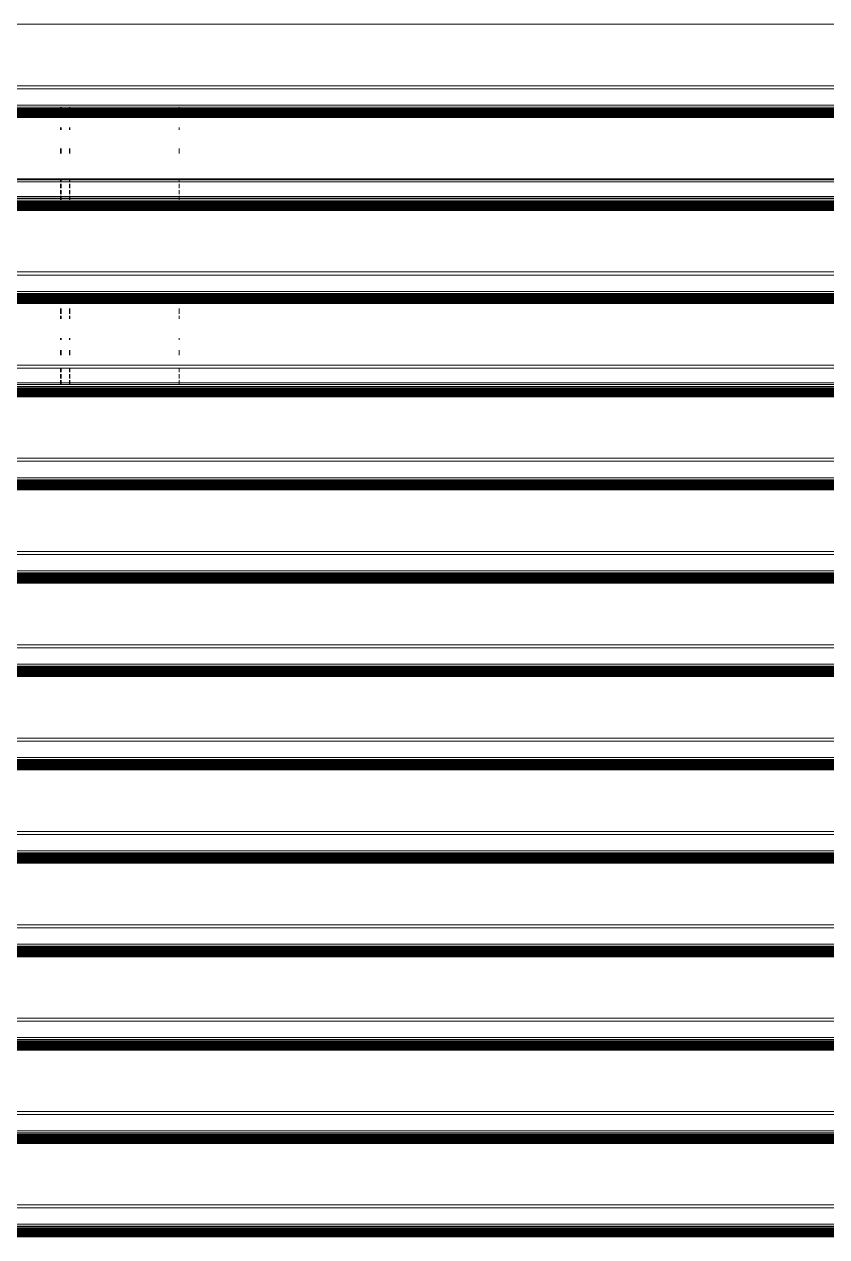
# Model space of a CAD drawing. Header units: inches. Extents: x 153221 to 157601, y -20468 to 0.
# Drawn here: x 154314.28 to 154330.44, y -20348.31 to -20323.91 of the extents above; entities that cross this region are included whole.
import ezdxf

# ---------------------------------------------------------------- set-up
doc = ezdxf.new("R2010")
doc.units = ezdxf.units.IN
doc.header["$MEASUREMENT"] = 0
doc.layers.add('DOOR-WIN RA', color=3, linetype='Continuous', lineweight=20)
doc.layers.add('HATCH RA', color=8, linetype='Continuous', lineweight=5)

# ---------------------------------------------------------------- blocks, each defined once
blk = doc.blocks.new('TDG')
at = {"layer": 'DOOR-WIN RA'}
for p, q in [((158968.48, -16018.281), (158902.078, -16018.281)), ((158968.476, -16019.574), (158902.078, -16019.574)), ((158968.472, -16019.64), (158902.078, -16019.64)), ((158968.483, -16019.983), (158902.078, -16019.983)), ((158917.429, -16020.025), (158919.73, -16020.025)), ((158919.73, -16020.05), (158917.429, -16020.05)), ((158919.73, -16020.052), (158917.429, -16020.052)), ((158919.73, -16020.068), (158917.429, -16020.068)), ((158919.73, -16020.086), (158917.429, -16020.086)), ((158919.73, -16020.104), (158917.429, -16020.104)), ((158919.73, -16020.106), (158917.429, -16020.106)), ((158919.73, -16020.123), (158917.429, -16020.123)), ((158919.73, -16020.143), (158917.429, -16020.143)), ((158919.73, -16020.164), (158917.429, -16020.164)), ((158919.73, -16020.183), (158917.429, -16020.183)), ((158919.73, -16020.193), (158917.429, -16020.193)), ((158919.73, -16020.202), (158917.429, -16020.202)), ((158919.73, -16020.025), (158919.73, -16020.05)), ((158919.73, -16020.025), (158919.739, -16020.025)), ((158919.739, -16020.05), (158919.73, -16020.05)), ((158919.73, -16020.05), (158919.73, -16020.052)), ((158919.739, -16020.052), (158919.73, -16020.052)), ((158919.73, -16020.052), (158919.73, -16020.068)), ((158919.739, -16020.068), (158919.73, -16020.068)), ((158919.73, -16020.068), (158919.73, -16020.086)), ((158919.739, -16020.086), (158919.73, -16020.086)), ((158919.73, -16020.104), (158919.73, -16020.086)), ((158919.73, -16020.104), (158919.73, -16020.106)), ((158919.739, -16020.104), (158919.73, -16020.104)), ((158919.73, -16020.106), (158919.73, -16020.123)), ((158919.739, -16020.106), (158919.73, -16020.106)), ((158919.739, -16020.123), (158919.73, -16020.123)), ((158919.73, -16020.143), (158919.73, -16020.164)), ((158919.739, -16020.143), (158919.73, -16020.143)), ((158919.73, -16020.164), (158919.73, -16020.183)), ((158919.739, -16020.164), (158919.73, -16020.164)), ((158919.73, -16020.183), (158919.73, -16020.193)), ((158919.739, -16020.183), (158919.73, -16020.183)), ((158919.73, -16020.193), (158919.73, -16020.202)), ((158919.739, -16020.193), (158919.73, -16020.193)), ((158919.73, -16020.202), (158919.73, -16020.221)), ((158919.739, -16020.202), (158919.73, -16020.202)), ((158919.739, -16020.025), (158919.739, -16020.05)), ((158919.739, -16020.025), (158919.917, -16020.025)), ((158919.917, -16020.05), (158919.739, -16020.05)), ((158919.739, -16020.05), (158919.739, -16020.052)), ((158919.917, -16020.052), (158919.739, -16020.052)), ((158919.739, -16020.052), (158919.739, -16020.068)), ((158919.739, -16020.068), (158919.739, -16020.086)), ((158919.917, -16020.068), (158919.739, -16020.068)), ((158919.917, -16020.086), (158919.739, -16020.086)), ((158919.739, -16020.104), (158919.739, -16020.086)), ((158919.917, -16020.103), (158919.739, -16020.104)), ((158919.739, -16020.104), (158919.739, -16020.106)), ((158919.739, -16020.106), (158919.739, -16020.123)), ((158919.917, -16020.106), (158919.739, -16020.106)), ((158919.917, -16020.123), (158919.739, -16020.123)), ((158919.739, -16020.143), (158919.739, -16020.164)), ((158919.917, -16020.143), (158919.739, -16020.143)), ((158919.739, -16020.164), (158919.739, -16020.183)), ((158919.917, -16020.164), (158919.739, -16020.164)), ((158919.739, -16020.183), (158919.739, -16020.193)), ((158919.917, -16020.183), (158919.739, -16020.183)), ((158919.739, -16020.193), (158919.739, -16020.202)), ((158919.917, -16020.193), (158919.739, -16020.193)), ((158919.739, -16020.202), (158919.739, -16020.221)), ((158919.917, -16020.202), (158919.739, -16020.202)), ((158919.917, -16020.05), (158919.917, -16020.025)), ((158919.917, -16020.025), (158919.925, -16020.025)), ((158919.917, -16020.052), (158919.917, -16020.05)), ((158919.925, -16020.05), (158919.917, -16020.05)), ((158919.917, -16020.068), (158919.917, -16020.052)), ((158919.925, -16020.052), (158919.917, -16020.052)), ((158919.917, -16020.086), (158919.917, -16020.068)), ((158919.925, -16020.068), (158919.917, -16020.068)), ((158919.917, -16020.103), (158919.917, -16020.086)), ((158919.925, -16020.086), (158919.917, -16020.086)), ((158919.925, -16020.104), (158919.917, -16020.103)), ((158919.917, -16020.106), (158919.917, -16020.103)), ((158919.917, -16020.123), (158919.917, -16020.106)), ((158919.925, -16020.106), (158919.917, -16020.106)), ((158919.925, -16020.123), (158919.917, -16020.123)), ((158919.917, -16020.164), (158919.917, -16020.143)), ((158919.925, -16020.143), (158919.917, -16020.143)), ((158919.917, -16020.183), (158919.917, -16020.164)), ((158919.925, -16020.164), (158919.917, -16020.164)), ((158919.917, -16020.193), (158919.917, -16020.183)), ((158919.925, -16020.183), (158919.917, -16020.183)), ((158919.917, -16020.202), (158919.917, -16020.193)), ((158919.925, -16020.193), (158919.917, -16020.193)), ((158919.917, -16020.221), (158919.917, -16020.202)), ((158919.925, -16020.202), (158919.917, -16020.202)), ((158919.925, -16020.025), (158919.925, -16020.05)), ((158919.925, -16020.025), (158922.225, -16020.025)), ((158919.925, -16020.05), (158919.925, -16020.052)), ((158922.225, -16020.05), (158919.925, -16020.05)), ((158919.925, -16020.052), (158919.925, -16020.068)), ((158922.225, -16020.052), (158919.925, -16020.052)), ((158919.925, -16020.068), (158919.925, -16020.086)), ((158922.225, -16020.068), (158919.925, -16020.068)), ((158922.225, -16020.086), (158919.925, -16020.086)), ((158919.925, -16020.104), (158919.925, -16020.086)), ((158919.925, -16020.104), (158919.925, -16020.106)), ((158922.225, -16020.104), (158919.925, -16020.104)), ((158919.925, -16020.106), (158919.925, -16020.123)), ((158922.225, -16020.106), (158919.925, -16020.106)), ((158922.225, -16020.123), (158919.925, -16020.123)), ((158919.925, -16020.143), (158919.925, -16020.164)), ((158922.225, -16020.143), (158919.925, -16020.143)), ((158919.925, -16020.164), (158919.925, -16020.183)), ((158922.225, -16020.164), (158919.925, -16020.164)), ((158919.925, -16020.183), (158919.925, -16020.193)), ((158922.225, -16020.183), (158919.925, -16020.183)), ((158919.925, -16020.193), (158919.925, -16020.202)), ((158922.225, -16020.193), (158919.925, -16020.193)), ((158919.925, -16020.202), (158919.925, -16020.221)), ((158922.225, -16020.202), (158919.925, -16020.202)), ((158922.225, -16020.05), (158922.225, -16020.025)), ((158922.225, -16020.025), (158947.338, -16020.025)), ((158922.225, -16020.052), (158922.225, -16020.05)), ((158947.338, -16020.05), (158922.225, -16020.05)), ((158922.225, -16020.068), (158922.225, -16020.052)), ((158947.338, -16020.052), (158922.225, -16020.052)), ((158922.225, -16020.086), (158922.225, -16020.068)), ((158947.338, -16020.068), (158922.225, -16020.068)), ((158947.338, -16020.086), (158922.225, -16020.086)), ((158922.225, -16020.104), (158922.225, -16020.086)), ((158947.338, -16020.103), (158922.225, -16020.104)), ((158922.225, -16020.106), (158922.225, -16020.104)), ((158922.225, -16020.123), (158922.225, -16020.106)), ((158947.338, -16020.106), (158922.225, -16020.106)), ((158947.338, -16020.123), (158922.225, -16020.123)), ((158922.225, -16020.164), (158922.225, -16020.143)), ((158947.338, -16020.143), (158922.225, -16020.143)), ((158947.338, -16020.163), (158922.225, -16020.164)), ((158922.225, -16020.183), (158922.225, -16020.164)), ((158922.225, -16020.193), (158922.225, -16020.183)), ((158947.338, -16020.183), (158922.225, -16020.183)), ((158922.225, -16020.202), (158922.225, -16020.193)), ((158947.338, -16020.193), (158922.225, -16020.193)), ((158922.225, -16020.221), (158922.225, -16020.202)), ((158947.338, -16020.202), (158922.225, -16020.202)), ((158919.73, -16020.221), (158917.429, -16020.221)), ((158919.73, -16020.24), (158917.429, -16020.24)), ((158919.73, -16020.221), (158919.73, -16020.24)), ((158919.739, -16020.221), (158919.73, -16020.221)), ((158919.739, -16020.24), (158919.73, -16020.24)), ((158919.73, -16020.453), (158919.73, -16020.499)), ((158919.739, -16020.221), (158919.739, -16020.24)), ((158919.917, -16020.221), (158919.739, -16020.221)), ((158919.917, -16020.24), (158919.739, -16020.24)), ((158919.739, -16020.453), (158919.739, -16020.499)), ((158919.917, -16020.24), (158919.917, -16020.221)), ((158919.925, -16020.221), (158919.917, -16020.221)), ((158919.925, -16020.24), (158919.917, -16020.24)), ((158919.917, -16020.499), (158919.917, -16020.453)), ((158919.925, -16020.221), (158919.925, -16020.24)), ((158922.225, -16020.221), (158919.925, -16020.221)), ((158922.225, -16020.24), (158919.925, -16020.24)), ((158919.925, -16020.453), (158919.925, -16020.499)), ((158922.225, -16020.24), (158922.225, -16020.221)), ((158947.338, -16020.221), (158922.225, -16020.221)), ((158947.338, -16020.24), (158922.225, -16020.24)), ((158922.225, -16020.499), (158922.225, -16020.453)), ((158919.73, -16020.891), (158919.73, -16021.002)), ((158919.739, -16020.891), (158919.739, -16021.002)), ((158919.917, -16021.002), (158919.917, -16020.891)), ((158919.925, -16020.891), (158919.925, -16021.002)), ((158922.225, -16021.002), (158922.225, -16020.891)), ((158919.73, -16021.533), (158917.429, -16021.533)), ((158919.73, -16021.554), (158917.429, -16021.554)), ((158919.73, -16021.598), (158917.429, -16021.598)), ((158919.73, -16021.533), (158919.73, -16021.554)), ((158919.739, -16021.533), (158919.73, -16021.533)), ((158919.73, -16021.554), (158919.73, -16021.598)), ((158919.739, -16021.554), (158919.73, -16021.554)), ((158919.739, -16021.598), (158919.73, -16021.598)), ((158919.73, -16021.638), (158919.73, -16021.726)), ((158919.739, -16021.533), (158919.739, -16021.554)), ((158919.917, -16021.533), (158919.739, -16021.533)), ((158919.739, -16021.554), (158919.739, -16021.598)), ((158919.917, -16021.554), (158919.739, -16021.554)), ((158919.917, -16021.598), (158919.739, -16021.598)), ((158919.739, -16021.638), (158919.739, -16021.726)), ((158919.917, -16021.554), (158919.917, -16021.533)), ((158919.925, -16021.533), (158919.917, -16021.533)), ((158919.917, -16021.598), (158919.917, -16021.554)), ((158919.925, -16021.554), (158919.917, -16021.554)), ((158919.925, -16021.598), (158919.917, -16021.598)), ((158919.917, -16021.726), (158919.917, -16021.638)), ((158919.925, -16021.533), (158919.925, -16021.554)), ((158922.225, -16021.533), (158919.925, -16021.533)), ((158919.925, -16021.554), (158919.925, -16021.598)), ((158922.225, -16021.554), (158919.925, -16021.554)), ((158922.225, -16021.598), (158919.925, -16021.598)), ((158919.925, -16021.638), (158919.925, -16021.726)), ((158922.225, -16021.554), (158922.225, -16021.533)), ((158947.338, -16021.533), (158922.225, -16021.533)), ((158922.225, -16021.598), (158922.225, -16021.554)), ((158947.338, -16021.554), (158922.225, -16021.554)), ((158947.338, -16021.598), (158922.225, -16021.598)), ((158922.225, -16021.726), (158922.225, -16021.638)), ((158919.73, -16021.905), (158917.429, -16021.905)), ((158919.73, -16021.942), (158917.429, -16021.942)), ((158919.73, -16021.948), (158917.429, -16021.948)), ((158917.429, -16021.983), (158919.73, -16021.983)), ((158919.73, -16021.771), (158919.73, -16021.853)), ((158919.73, -16021.887), (158919.73, -16021.905)), ((158919.73, -16021.905), (158919.73, -16021.942)), ((158919.739, -16021.905), (158919.73, -16021.905)), ((158919.73, -16021.942), (158919.73, -16021.948)), ((158919.739, -16021.942), (158919.73, -16021.942)), ((158919.73, -16021.948), (158919.73, -16021.983)), ((158919.739, -16021.948), (158919.73, -16021.948)), ((158919.73, -16021.983), (158919.739, -16021.983)), ((158919.739, -16021.771), (158919.739, -16021.853)), ((158919.739, -16021.887), (158919.739, -16021.905)), ((158919.739, -16021.905), (158919.739, -16021.942)), ((158919.917, -16021.905), (158919.739, -16021.905)), ((158919.739, -16021.942), (158919.739, -16021.948)), ((158919.917, -16021.942), (158919.739, -16021.942)), ((158919.739, -16021.948), (158919.739, -16021.983)), ((158919.917, -16021.948), (158919.739, -16021.948)), ((158919.739, -16021.983), (158919.917, -16021.983)), ((158919.917, -16021.853), (158919.917, -16021.771)), ((158919.917, -16021.905), (158919.917, -16021.887)), ((158919.917, -16021.942), (158919.917, -16021.905)), ((158919.925, -16021.905), (158919.917, -16021.905)), ((158919.917, -16021.948), (158919.917, -16021.942)), ((158919.925, -16021.942), (158919.917, -16021.942)), ((158919.917, -16021.983), (158919.917, -16021.948)), ((158919.925, -16021.948), (158919.917, -16021.948)), ((158919.917, -16021.983), (158919.925, -16021.983)), ((158919.925, -16021.771), (158919.925, -16021.853)), ((158919.925, -16021.887), (158919.925, -16021.905)), ((158919.925, -16021.905), (158919.925, -16021.942)), ((158922.225, -16021.905), (158919.925, -16021.905)), ((158919.925, -16021.942), (158919.925, -16021.948)), ((158922.225, -16021.942), (158919.925, -16021.942)), ((158919.925, -16021.948), (158919.925, -16021.983)), ((158922.225, -16021.948), (158919.925, -16021.948)), ((158919.925, -16021.983), (158922.225, -16021.983)), ((158922.225, -16021.853), (158922.225, -16021.771)), ((158922.225, -16021.905), (158922.225, -16021.887)), ((158922.225, -16021.942), (158922.225, -16021.905)), ((158947.338, -16021.905), (158922.225, -16021.905)), ((158922.225, -16021.948), (158922.225, -16021.942)), ((158947.338, -16021.942), (158922.225, -16021.942)), ((158922.225, -16021.983), (158922.225, -16021.948)), ((158947.338, -16021.948), (158922.225, -16021.948)), ((158922.225, -16021.983), (158947.338, -16021.983)), ((158968.481, -16022.008), (158902.078, -16022.008)), ((158968.481, -16022.011), (158902.078, -16022.011)), ((158968.48, -16022.027), (158902.078, -16022.027)), ((158968.48, -16022.044), (158902.078, -16022.044)), ((158968.479, -16022.063), (158902.078, -16022.063)), ((158968.479, -16022.082), (158902.078, -16022.082)), ((158968.479, -16022.102), (158902.078, -16022.102)), ((158968.478, -16022.122), (158902.078, -16022.122)), ((158968.479, -16022.141), (158902.078, -16022.141)), ((158968.479, -16022.161), (158902.078, -16022.161)), ((158968.479, -16022.18), (158902.078, -16022.18)), ((158968.48, -16022.198), (158902.078, -16022.198)), ((158968.476, -16023.491), (158902.078, -16023.491)), ((158968.472, -16023.557), (158902.078, -16023.557)), ((158968.483, -16023.9), (158902.078, -16023.9)), ((158917.429, -16023.942), (158919.73, -16023.942)), ((158919.73, -16023.967), (158917.429, -16023.967)), ((158919.73, -16023.97), (158917.429, -16023.97)), ((158919.73, -16023.986), (158917.429, -16023.986)), ((158919.73, -16024.003), (158917.429, -16024.003)), ((158919.73, -16024.022), (158917.429, -16024.022)), ((158919.73, -16024.023), (158917.429, -16024.023)), ((158919.73, -16024.041), (158917.429, -16024.041)), ((158919.73, -16023.942), (158919.73, -16023.967)), ((158919.73, -16023.942), (158919.739, -16023.942)), ((158919.73, -16023.967), (158919.73, -16023.97)), ((158919.739, -16023.967), (158919.73, -16023.967)), ((158919.73, -16023.97), (158919.73, -16023.986)), ((158919.739, -16023.97), (158919.73, -16023.97)), ((158919.739, -16023.986), (158919.73, -16023.986)), ((158919.739, -16024.003), (158919.73, -16024.003)), ((158919.73, -16024.003), (158919.73, -16024.022)), ((158919.73, -16024.022), (158919.73, -16024.023)), ((158919.739, -16024.022), (158919.73, -16024.022)), ((158919.73, -16024.023), (158919.73, -16024.041)), ((158919.739, -16024.023), (158919.73, -16024.023)), ((158919.73, -16024.041), (158919.73, -16024.052)), ((158919.739, -16024.041), (158919.73, -16024.041)), ((158919.739, -16023.942), (158919.739, -16023.967)), ((158919.739, -16023.942), (158919.917, -16023.942)), ((158919.739, -16023.967), (158919.739, -16023.97)), ((158919.917, -16023.967), (158919.739, -16023.967)), ((158919.739, -16023.97), (158919.739, -16023.986)), ((158919.917, -16023.97), (158919.739, -16023.97)), ((158919.917, -16023.986), (158919.739, -16023.986)), ((158919.917, -16024.003), (158919.739, -16024.003)), ((158919.739, -16024.003), (158919.739, -16024.022)), ((158919.739, -16024.022), (158919.739, -16024.023)), ((158919.917, -16024.022), (158919.739, -16024.022)), ((158919.739, -16024.023), (158919.739, -16024.041)), ((158919.917, -16024.023), (158919.739, -16024.023)), ((158919.739, -16024.041), (158919.739, -16024.052)), ((158919.917, -16024.041), (158919.739, -16024.041)), ((158919.917, -16023.967), (158919.917, -16023.942)), ((158919.917, -16023.942), (158919.925, -16023.942)), ((158919.917, -16023.97), (158919.917, -16023.967)), ((158919.925, -16023.967), (158919.917, -16023.967)), ((158919.917, -16023.986), (158919.917, -16023.97)), ((158919.925, -16023.97), (158919.917, -16023.97)), ((158919.925, -16023.986), (158919.917, -16023.986)), ((158919.925, -16024.003), (158919.917, -16024.003)), ((158919.917, -16024.022), (158919.917, -16024.003)), ((158919.917, -16024.023), (158919.917, -16024.022)), ((158919.925, -16024.022), (158919.917, -16024.022)), ((158919.917, -16024.041), (158919.917, -16024.023)), ((158919.925, -16024.023), (158919.917, -16024.023)), ((158919.917, -16024.052), (158919.917, -16024.041)), ((158919.925, -16024.041), (158919.917, -16024.041)), ((158919.925, -16023.942), (158919.925, -16023.967)), ((158919.925, -16023.942), (158922.225, -16023.942)), ((158919.925, -16023.967), (158919.925, -16023.97)), ((158922.225, -16023.967), (158919.925, -16023.967)), ((158919.925, -16023.97), (158919.925, -16023.986)), ((158922.225, -16023.97), (158919.925, -16023.97)), ((158922.225, -16023.986), (158919.925, -16023.986)), ((158922.225, -16024.003), (158919.925, -16024.003)), ((158919.925, -16024.003), (158919.925, -16024.022)), ((158919.925, -16024.022), (158919.925, -16024.023)), ((158922.225, -16024.022), (158919.925, -16024.022)), ((158919.925, -16024.023), (158919.925, -16024.041)), ((158922.225, -16024.023), (158919.925, -16024.023)), ((158919.925, -16024.041), (158919.925, -16024.052)), ((158922.225, -16024.041), (158919.925, -16024.041)), ((158922.225, -16023.967), (158922.225, -16023.942)), ((158922.225, -16023.942), (158947.338, -16023.942)), ((158922.225, -16023.97), (158922.225, -16023.967)), ((158947.338, -16023.967), (158922.225, -16023.967)), ((158922.225, -16023.986), (158922.225, -16023.97)), ((158947.338, -16023.97), (158922.225, -16023.97)), ((158947.338, -16023.986), (158922.225, -16023.986)), ((158947.338, -16024.003), (158922.225, -16024.003)), ((158922.225, -16024.022), (158922.225, -16024.003)), ((158922.225, -16024.023), (158922.225, -16024.022)), ((158947.338, -16024.022), (158922.225, -16024.022)), ((158922.225, -16024.041), (158922.225, -16024.023)), ((158947.338, -16024.023), (158922.225, -16024.023)), ((158922.225, -16024.052), (158922.225, -16024.041)), ((158947.338, -16024.041), (158922.225, -16024.041)), ((158919.73, -16024.052), (158917.429, -16024.052)), ((158919.73, -16024.06), (158917.429, -16024.06)), ((158919.73, -16024.081), (158917.429, -16024.081)), ((158919.73, -16024.1), (158917.429, -16024.1)), ((158919.73, -16024.11), (158917.429, -16024.11)), ((158919.73, -16024.12), (158917.429, -16024.12)), ((158919.73, -16024.139), (158917.429, -16024.139)), ((158919.73, -16024.157), (158917.429, -16024.157)), ((158919.73, -16024.052), (158919.73, -16024.06)), ((158919.739, -16024.052), (158919.73, -16024.052)), ((158919.73, -16024.06), (158919.73, -16024.081)), ((158919.739, -16024.06), (158919.73, -16024.06)), ((158919.73, -16024.081), (158919.73, -16024.1)), ((158919.739, -16024.081), (158919.73, -16024.081)), ((158919.739, -16024.1), (158919.73, -16024.1)), ((158919.73, -16024.1), (158919.73, -16024.11)), ((158919.739, -16024.11), (158919.73, -16024.11)), ((158919.73, -16024.11), (158919.73, -16024.12)), ((158919.739, -16024.12), (158919.73, -16024.12)), ((158919.73, -16024.139), (158919.73, -16024.157)), ((158919.739, -16024.139), (158919.73, -16024.139)), ((158919.739, -16024.157), (158919.73, -16024.157)), ((158919.73, -16024.263), (158919.73, -16024.37)), ((158919.739, -16024.052), (158919.739, -16024.06)), ((158919.917, -16024.052), (158919.739, -16024.052)), ((158919.739, -16024.06), (158919.739, -16024.081)), ((158919.917, -16024.06), (158919.739, -16024.06)), ((158919.739, -16024.081), (158919.739, -16024.1)), ((158919.917, -16024.081), (158919.739, -16024.081)), ((158919.739, -16024.1), (158919.739, -16024.11)), ((158919.917, -16024.1), (158919.739, -16024.1)), ((158919.739, -16024.11), (158919.739, -16024.12)), ((158919.917, -16024.11), (158919.739, -16024.11)), ((158919.917, -16024.12), (158919.739, -16024.12)), ((158919.739, -16024.139), (158919.739, -16024.157)), ((158919.917, -16024.139), (158919.739, -16024.139)), ((158919.917, -16024.157), (158919.739, -16024.157)), ((158919.739, -16024.263), (158919.739, -16024.37)), ((158919.917, -16024.06), (158919.917, -16024.052)), ((158919.925, -16024.052), (158919.917, -16024.052)), ((158919.917, -16024.081), (158919.917, -16024.06)), ((158919.925, -16024.06), (158919.917, -16024.06)), ((158919.917, -16024.1), (158919.917, -16024.081)), ((158919.925, -16024.081), (158919.917, -16024.081)), ((158919.917, -16024.11), (158919.917, -16024.1)), ((158919.925, -16024.1), (158919.917, -16024.1)), ((158919.917, -16024.12), (158919.917, -16024.11)), ((158919.925, -16024.11), (158919.917, -16024.11)), ((158919.925, -16024.12), (158919.917, -16024.12)), ((158919.917, -16024.157), (158919.917, -16024.139)), ((158919.925, -16024.139), (158919.917, -16024.139)), ((158919.925, -16024.157), (158919.917, -16024.157)), ((158919.917, -16024.37), (158919.917, -16024.263)), ((158919.925, -16024.052), (158919.925, -16024.06)), ((158922.225, -16024.052), (158919.925, -16024.052)), ((158919.925, -16024.06), (158919.925, -16024.081)), ((158922.225, -16024.06), (158919.925, -16024.06)), ((158919.925, -16024.081), (158919.925, -16024.1)), ((158922.225, -16024.081), (158919.925, -16024.081)), ((158919.925, -16024.1), (158919.925, -16024.11)), ((158922.225, -16024.1), (158919.925, -16024.1)), ((158919.925, -16024.11), (158919.925, -16024.12)), ((158922.225, -16024.11), (158919.925, -16024.11)), ((158922.225, -16024.12), (158919.925, -16024.12)), ((158919.925, -16024.139), (158919.925, -16024.157)), ((158922.225, -16024.139), (158919.925, -16024.139)), ((158922.225, -16024.157), (158919.925, -16024.157)), ((158919.925, -16024.263), (158919.925, -16024.37)), ((158922.225, -16024.06), (158922.225, -16024.052)), ((158947.338, -16024.052), (158922.225, -16024.052)), ((158922.225, -16024.081), (158922.225, -16024.06)), ((158947.338, -16024.06), (158922.225, -16024.06)), ((158922.225, -16024.1), (158922.225, -16024.081)), ((158947.338, -16024.081), (158922.225, -16024.081)), ((158922.225, -16024.11), (158922.225, -16024.1)), ((158947.338, -16024.1), (158922.225, -16024.1)), ((158922.225, -16024.12), (158922.225, -16024.11)), ((158947.338, -16024.11), (158922.225, -16024.11)), ((158947.338, -16024.12), (158922.225, -16024.12)), ((158922.225, -16024.157), (158922.225, -16024.139)), ((158947.338, -16024.139), (158922.225, -16024.139)), ((158947.338, -16024.157), (158922.225, -16024.157)), ((158922.225, -16024.37), (158922.225, -16024.263)), ((158919.73, -16024.414), (158919.73, -16024.479)), ((158919.739, -16024.414), (158919.739, -16024.479)), ((158919.917, -16024.479), (158919.917, -16024.414)), ((158919.925, -16024.414), (158919.925, -16024.479)), ((158922.225, -16024.479), (158922.225, -16024.414)), ((158919.73, -16024.883), (158919.73, -16024.919)), ((158919.739, -16024.883), (158919.739, -16024.919)), ((158919.917, -16024.919), (158919.917, -16024.883)), ((158919.925, -16024.883), (158919.925, -16024.919)), ((158922.225, -16024.919), (158922.225, -16024.883)), ((158919.73, -16025.136), (158919.73, -16025.243)), ((158919.739, -16025.136), (158919.739, -16025.243)), ((158919.917, -16025.243), (158919.917, -16025.136)), ((158919.925, -16025.136), (158919.925, -16025.243)), ((158922.225, -16025.243), (158922.225, -16025.136)), ((158968.476, -16025.45), (158902.078, -16025.45)), ((158919.73, -16025.516), (158917.429, -16025.516)), ((158919.73, -16025.516), (158919.73, -16025.599)), ((158919.739, -16025.516), (158919.73, -16025.516)), ((158919.739, -16025.516), (158919.739, -16025.599)), ((158919.917, -16025.516), (158919.739, -16025.516)), ((158919.917, -16025.599), (158919.917, -16025.516)), ((158919.925, -16025.516), (158919.917, -16025.516)), ((158919.925, -16025.516), (158919.925, -16025.599)), ((158922.225, -16025.516), (158919.925, -16025.516)), ((158922.225, -16025.599), (158922.225, -16025.516)), ((158947.338, -16025.516), (158922.225, -16025.516)), ((158919.73, -16025.823), (158917.429, -16025.823)), ((158919.73, -16025.644), (158919.73, -16025.731)), ((158919.73, -16025.77), (158919.73, -16025.823)), ((158919.73, -16025.823), (158919.73, -16025.859)), ((158919.739, -16025.823), (158919.73, -16025.823)), ((158919.739, -16025.644), (158919.739, -16025.731)), ((158919.739, -16025.77), (158919.739, -16025.823)), ((158919.739, -16025.823), (158919.739, -16025.859)), ((158919.917, -16025.823), (158919.739, -16025.823)), ((158919.917, -16025.731), (158919.917, -16025.644)), ((158919.917, -16025.823), (158919.917, -16025.77)), ((158919.917, -16025.859), (158919.917, -16025.823)), ((158919.925, -16025.823), (158919.917, -16025.823)), ((158919.925, -16025.644), (158919.925, -16025.731)), ((158919.925, -16025.77), (158919.925, -16025.823)), ((158919.925, -16025.823), (158919.925, -16025.859)), ((158922.225, -16025.823), (158919.925, -16025.823)), ((158922.225, -16025.731), (158922.225, -16025.644)), ((158922.225, -16025.823), (158922.225, -16025.77)), ((158922.225, -16025.859), (158922.225, -16025.823)), ((158947.338, -16025.823), (158922.225, -16025.823)), ((158902.078, -16025.901), (158968.483, -16025.901)), ((158968.481, -16025.926), (158902.078, -16025.926)), ((158968.481, -16025.928), (158902.078, -16025.928)), ((158968.48, -16025.944), (158902.078, -16025.944)), ((158968.48, -16025.962), (158902.078, -16025.962)), ((158968.479, -16025.98), (158902.078, -16025.98)), ((158968.479, -16025.999), (158902.078, -16025.999)), ((158968.479, -16026.019), (158902.078, -16026.019)), ((158968.478, -16026.039), (158902.078, -16026.039)), ((158968.479, -16026.059), (158902.078, -16026.059)), ((158968.479, -16026.078), (158902.078, -16026.078)), ((158919.73, -16025.859), (158917.429, -16025.859)), ((158919.739, -16025.859), (158919.73, -16025.859)), ((158919.917, -16025.859), (158919.739, -16025.859)), ((158919.925, -16025.859), (158919.917, -16025.859)), ((158922.225, -16025.859), (158919.925, -16025.859)), ((158947.338, -16025.859), (158922.225, -16025.859)), ((158968.479, -16026.097), (158902.078, -16026.097)), ((158968.48, -16026.116), (158902.078, -16026.116)), ((158968.476, -16027.409), (158902.078, -16027.409)), ((158968.472, -16027.474), (158902.078, -16027.474)), ((158968.483, -16027.818), (158902.078, -16027.818)), ((158902.078, -16027.86), (158968.483, -16027.86)), ((158968.481, -16027.884), (158902.078, -16027.884)), ((158968.481, -16027.887), (158902.078, -16027.887)), ((158968.48, -16027.903), (158902.078, -16027.903)), ((158968.48, -16027.921), (158902.078, -16027.921)), ((158968.479, -16027.939), (158902.078, -16027.939)), ((158968.479, -16027.958), (158902.078, -16027.958)), ((158968.479, -16027.978), (158902.078, -16027.978)), ((158968.478, -16027.998), (158902.078, -16027.998)), ((158968.479, -16028.018), (158902.078, -16028.018)), ((158968.479, -16028.037), (158902.078, -16028.037)), ((158968.479, -16028.056), (158902.078, -16028.056)), ((158968.48, -16028.074), (158902.078, -16028.074)), ((158968.476, -16029.368), (158902.078, -16029.368)), ((158968.472, -16029.433), (158902.078, -16029.433)), ((158968.483, -16029.776), (158902.078, -16029.776)), ((158968.481, -16029.848), (158902.078, -16029.848)), ((158968.481, -16029.851), (158902.078, -16029.851)), ((158968.48, -16029.867), (158902.078, -16029.867)), ((158968.48, -16029.884), (158902.078, -16029.884)), ((158968.479, -16029.903), (158902.078, -16029.903)), ((158917.429, -16029.818), (158919.73, -16029.818)), ((158919.73, -16029.823), (158917.429, -16029.823)), ((158919.73, -16029.818), (158919.73, -16029.823)), ((158919.73, -16029.818), (158919.739, -16029.818)), ((158919.739, -16029.823), (158919.73, -16029.823)), ((158919.739, -16029.818), (158919.739, -16029.823)), ((158919.739, -16029.818), (158919.917, -16029.818)), ((158919.917, -16029.823), (158919.739, -16029.823)), ((158919.917, -16029.823), (158919.917, -16029.818)), ((158919.917, -16029.818), (158919.925, -16029.818)), ((158919.925, -16029.823), (158919.917, -16029.823)), ((158919.925, -16029.818), (158919.925, -16029.823)), ((158919.925, -16029.818), (158922.225, -16029.818)), ((158922.225, -16029.823), (158919.925, -16029.823)), ((158922.225, -16029.823), (158922.225, -16029.818)), ((158922.225, -16029.818), (158947.338, -16029.818)), ((158947.338, -16029.823), (158922.225, -16029.823)), ((158968.479, -16029.922), (158902.078, -16029.922)), ((158968.479, -16029.941), (158902.078, -16029.941)), ((158968.478, -16029.961), (158902.078, -16029.961)), ((158968.479, -16029.981), (158902.078, -16029.981)), ((158968.479, -16030.001), (158902.078, -16030.001)), ((158968.479, -16030.02), (158902.078, -16030.02)), ((158968.48, -16030.038), (158902.078, -16030.038)), ((158968.476, -16031.331), (158902.078, -16031.331)), ((158968.472, -16031.397), (158902.078, -16031.397)), ((158968.483, -16031.74), (158902.078, -16031.74)), ((158968.481, -16031.812), (158902.078, -16031.812)), ((158968.481, -16031.814), (158902.078, -16031.814)), ((158968.48, -16031.831), (158902.078, -16031.831)), ((158968.48, -16031.848), (158902.078, -16031.848)), ((158968.479, -16031.866), (158902.078, -16031.866)), ((158968.479, -16031.885), (158902.078, -16031.885)), ((158968.479, -16031.905), (158902.078, -16031.905)), ((158968.478, -16031.925), (158902.078, -16031.925)), ((158968.479, -16031.945), (158902.078, -16031.945)), ((158917.429, -16031.782), (158919.73, -16031.782)), ((158919.73, -16031.787), (158917.429, -16031.787)), ((158919.73, -16031.782), (158919.73, -16031.787)), ((158919.73, -16031.782), (158919.739, -16031.782)), ((158919.739, -16031.787), (158919.73, -16031.787)), ((158919.739, -16031.782), (158919.739, -16031.787)), ((158919.739, -16031.782), (158919.917, -16031.782)), ((158919.917, -16031.787), (158919.739, -16031.787)), ((158919.917, -16031.787), (158919.917, -16031.782)), ((158919.917, -16031.782), (158919.925, -16031.782)), ((158919.925, -16031.787), (158919.917, -16031.787)), ((158919.925, -16031.782), (158919.925, -16031.787)), ((158919.925, -16031.782), (158922.225, -16031.782)), ((158922.225, -16031.787), (158919.925, -16031.787)), ((158922.225, -16031.787), (158922.225, -16031.782)), ((158922.225, -16031.782), (158947.338, -16031.782)), ((158947.338, -16031.787), (158922.225, -16031.787)), ((158968.479, -16031.964), (158902.078, -16031.964)), ((158968.479, -16031.983), (158902.078, -16031.983)), ((158968.48, -16032.002), (158902.078, -16032.002)), ((158968.476, -16033.295), (158902.078, -16033.295)), ((158968.472, -16033.36), (158902.078, -16033.36)), ((158968.483, -16033.704), (158902.078, -16033.704)), ((158968.481, -16033.776), (158902.078, -16033.776)), ((158968.481, -16033.778), (158902.078, -16033.778)), ((158968.48, -16033.794), (158902.078, -16033.794)), ((158968.48, -16033.812), (158902.078, -16033.812)), ((158968.479, -16033.83), (158902.078, -16033.83)), ((158968.479, -16033.849), (158902.078, -16033.849)), ((158968.479, -16033.869), (158902.078, -16033.869)), ((158968.478, -16033.889), (158902.078, -16033.889)), ((158968.479, -16033.909), (158902.078, -16033.909)), ((158968.479, -16033.928), (158902.078, -16033.928)), ((158968.479, -16033.947), (158902.078, -16033.947)), ((158968.48, -16033.965), (158902.078, -16033.965)), ((158917.429, -16033.746), (158919.73, -16033.746)), ((158919.73, -16033.751), (158917.429, -16033.751)), ((158919.73, -16033.746), (158919.73, -16033.751)), ((158919.73, -16033.746), (158919.739, -16033.746)), ((158919.739, -16033.751), (158919.73, -16033.751)), ((158919.739, -16033.746), (158919.739, -16033.751)), ((158919.739, -16033.746), (158919.917, -16033.746)), ((158919.917, -16033.751), (158919.739, -16033.751)), ((158919.917, -16033.751), (158919.917, -16033.746)), ((158919.917, -16033.746), (158919.925, -16033.746)), ((158919.925, -16033.751), (158919.917, -16033.751)), ((158919.925, -16033.746), (158919.925, -16033.751)), ((158919.925, -16033.746), (158922.225, -16033.746)), ((158922.225, -16033.751), (158919.925, -16033.751)), ((158922.225, -16033.751), (158922.225, -16033.746)), ((158922.225, -16033.746), (158947.338, -16033.746)), ((158947.338, -16033.751), (158922.225, -16033.751)), ((158968.476, -16035.259), (158902.078, -16035.259)), ((158968.472, -16035.324), (158902.078, -16035.324)), ((158968.483, -16035.668), (158902.078, -16035.668)), ((158968.481, -16035.739), (158902.078, -16035.739)), ((158968.481, -16035.742), (158902.078, -16035.742)), ((158968.48, -16035.758), (158902.078, -16035.758)), ((158968.48, -16035.775), (158902.078, -16035.775)), ((158917.429, -16035.709), (158919.73, -16035.709)), ((158919.73, -16035.714), (158917.429, -16035.714)), ((158919.73, -16035.709), (158919.73, -16035.714)), ((158919.73, -16035.709), (158919.739, -16035.709)), ((158919.739, -16035.714), (158919.73, -16035.714)), ((158919.739, -16035.709), (158919.739, -16035.714)), ((158919.739, -16035.709), (158919.917, -16035.709)), ((158919.917, -16035.714), (158919.739, -16035.714)), ((158919.917, -16035.714), (158919.917, -16035.709)), ((158919.917, -16035.709), (158919.925, -16035.709)), ((158919.925, -16035.714), (158919.917, -16035.714)), ((158919.925, -16035.709), (158919.925, -16035.714)), ((158919.925, -16035.709), (158922.225, -16035.709)), ((158922.225, -16035.714), (158919.925, -16035.714)), ((158922.225, -16035.714), (158922.225, -16035.709)), ((158922.225, -16035.709), (158947.338, -16035.709)), ((158947.338, -16035.714), (158922.225, -16035.714)), ((158968.479, -16035.794), (158902.078, -16035.794)), ((158968.479, -16035.813), (158902.078, -16035.813)), ((158968.479, -16035.833), (158902.078, -16035.833)), ((158968.478, -16035.852), (158902.078, -16035.852)), ((158968.479, -16035.872), (158902.078, -16035.872)), ((158968.479, -16035.892), (158902.078, -16035.892)), ((158968.479, -16035.911), (158902.078, -16035.911)), ((158968.48, -16035.929), (158902.078, -16035.929)), ((158968.476, -16037.222), (158902.078, -16037.222)), ((158968.472, -16037.288), (158902.078, -16037.288)), ((158968.483, -16037.631), (158902.078, -16037.631)), ((158968.481, -16037.703), (158902.078, -16037.703)), ((158968.481, -16037.706), (158902.078, -16037.706)), ((158968.48, -16037.722), (158902.078, -16037.722)), ((158968.48, -16037.739), (158902.078, -16037.739)), ((158968.479, -16037.757), (158902.078, -16037.757)), ((158968.479, -16037.777), (158902.078, -16037.777)), ((158968.479, -16037.796), (158902.078, -16037.796)), ((158968.478, -16037.816), (158902.078, -16037.816)), ((158917.429, -16037.673), (158919.73, -16037.673)), ((158919.73, -16037.678), (158917.429, -16037.678)), ((158919.73, -16037.673), (158919.73, -16037.678)), ((158919.73, -16037.673), (158919.739, -16037.673)), ((158919.739, -16037.678), (158919.73, -16037.678)), ((158919.739, -16037.673), (158919.739, -16037.678)), ((158919.739, -16037.673), (158919.917, -16037.673)), ((158919.917, -16037.678), (158919.739, -16037.678)), ((158919.917, -16037.678), (158919.917, -16037.673)), ((158919.917, -16037.673), (158919.925, -16037.673)), ((158919.925, -16037.678), (158919.917, -16037.678)), ((158919.925, -16037.673), (158919.925, -16037.678)), ((158919.925, -16037.673), (158922.225, -16037.673)), ((158922.225, -16037.678), (158919.925, -16037.678)), ((158922.225, -16037.678), (158922.225, -16037.673)), ((158922.225, -16037.673), (158947.338, -16037.673)), ((158947.338, -16037.678), (158922.225, -16037.678)), ((158968.479, -16037.836), (158902.078, -16037.836)), ((158968.479, -16037.856), (158902.078, -16037.856)), ((158968.479, -16037.875), (158902.078, -16037.875)), ((158968.48, -16037.893), (158902.078, -16037.893)), ((158968.476, -16039.186), (158902.078, -16039.186)), ((158968.472, -16039.252), (158902.078, -16039.252)), ((158968.483, -16039.595), (158902.078, -16039.595)), ((158968.481, -16039.667), (158902.078, -16039.667)), ((158968.481, -16039.669), (158902.078, -16039.669)), ((158968.48, -16039.685), (158902.078, -16039.685)), ((158968.48, -16039.703), (158902.078, -16039.703)), ((158968.479, -16039.721), (158902.078, -16039.721)), ((158968.479, -16039.74), (158902.078, -16039.74)), ((158968.479, -16039.76), (158902.078, -16039.76)), ((158968.478, -16039.78), (158902.078, -16039.78)), ((158968.479, -16039.8), (158902.078, -16039.8)), ((158968.479, -16039.819), (158902.078, -16039.819)), ((158968.479, -16039.838), (158902.078, -16039.838)), ((158968.48, -16039.856), (158902.078, -16039.856)), ((158917.429, -16039.637), (158919.73, -16039.637)), ((158919.73, -16039.642), (158917.429, -16039.642)), ((158919.73, -16039.637), (158919.73, -16039.642)), ((158919.73, -16039.637), (158919.739, -16039.637)), ((158919.739, -16039.642), (158919.73, -16039.642)), ((158919.739, -16039.637), (158919.739, -16039.642)), ((158919.739, -16039.637), (158919.917, -16039.637)), ((158919.917, -16039.642), (158919.739, -16039.642)), ((158919.917, -16039.642), (158919.917, -16039.637)), ((158919.917, -16039.637), (158919.925, -16039.637)), ((158919.925, -16039.642), (158919.917, -16039.642)), ((158919.925, -16039.637), (158919.925, -16039.642)), ((158919.925, -16039.637), (158922.225, -16039.637)), ((158922.225, -16039.642), (158919.925, -16039.642)), ((158922.225, -16039.642), (158922.225, -16039.637)), ((158922.225, -16039.637), (158947.338, -16039.637)), ((158947.338, -16039.642), (158922.225, -16039.642)), ((158968.476, -16041.15), (158902.078, -16041.15)), ((158968.472, -16041.215), (158902.078, -16041.215)), ((158968.483, -16041.559), (158902.078, -16041.559)), ((158968.481, -16041.63), (158902.078, -16041.63)), ((158968.481, -16041.633), (158902.078, -16041.633)), ((158917.429, -16041.6), (158919.73, -16041.6)), ((158919.73, -16041.605), (158917.429, -16041.605)), ((158919.73, -16041.6), (158919.73, -16041.605)), ((158919.73, -16041.6), (158919.739, -16041.6)), ((158919.739, -16041.605), (158919.73, -16041.605)), ((158919.739, -16041.6), (158919.739, -16041.605)), ((158919.739, -16041.6), (158919.917, -16041.6)), ((158919.917, -16041.605), (158919.739, -16041.605)), ((158919.917, -16041.605), (158919.917, -16041.6)), ((158919.917, -16041.6), (158919.925, -16041.6)), ((158919.925, -16041.605), (158919.917, -16041.605)), ((158919.925, -16041.6), (158919.925, -16041.605)), ((158919.925, -16041.6), (158922.225, -16041.6)), ((158922.225, -16041.605), (158919.925, -16041.605)), ((158922.225, -16041.605), (158922.225, -16041.6)), ((158922.225, -16041.6), (158947.338, -16041.6)), ((158947.338, -16041.605), (158922.225, -16041.605)), ((158968.48, -16041.649), (158902.078, -16041.649)), ((158968.48, -16041.666), (158902.078, -16041.666)), ((158968.479, -16041.685), (158902.078, -16041.685)), ((158968.479, -16041.704), (158902.078, -16041.704)), ((158968.479, -16041.724), (158902.078, -16041.724)), ((158968.478, -16041.744), (158902.078, -16041.744)), ((158968.479, -16041.763), (158902.078, -16041.763)), ((158968.479, -16041.783), (158902.078, -16041.783)), ((158968.479, -16041.802), (158902.078, -16041.802)), ((158968.48, -16041.82), (158902.078, -16041.82)), ((158968.476, -16043.113), (158902.078, -16043.113)), ((158968.472, -16043.179), (158902.078, -16043.179)), ((158968.483, -16043.522), (158902.078, -16043.522)), ((158968.481, -16043.594), (158902.078, -16043.594)), ((158968.481, -16043.597), (158902.078, -16043.597)), ((158968.48, -16043.613), (158902.078, -16043.613)), ((158968.48, -16043.63), (158902.078, -16043.63)), ((158968.479, -16043.648), (158902.078, -16043.648)), ((158968.479, -16043.668), (158902.078, -16043.668)), ((158917.429, -16043.564), (158919.73, -16043.564)), ((158919.73, -16043.569), (158917.429, -16043.569)), ((158919.73, -16043.564), (158919.73, -16043.569)), ((158919.73, -16043.564), (158919.739, -16043.564)), ((158919.739, -16043.569), (158919.73, -16043.569)), ((158919.739, -16043.564), (158919.739, -16043.569)), ((158919.739, -16043.564), (158919.917, -16043.564)), ((158919.917, -16043.569), (158919.739, -16043.569)), ((158919.917, -16043.569), (158919.917, -16043.564)), ((158919.917, -16043.564), (158919.925, -16043.564)), ((158919.925, -16043.569), (158919.917, -16043.569)), ((158919.925, -16043.564), (158919.925, -16043.569)), ((158919.925, -16043.564), (158920.425, -16043.564)), ((158920.422, -16043.569), (158919.925, -16043.569)), ((158920.425, -16043.564), (158920.422, -16043.569)), ((158921.003, -16043.569), (158920.422, -16043.569)), ((158920.425, -16043.564), (158921.01, -16043.564)), ((158921.01, -16043.564), (158921.003, -16043.569)), ((158921.299, -16043.569), (158921.003, -16043.569)), ((158921.01, -16043.564), (158921.291, -16043.564)), ((158921.299, -16043.569), (158921.291, -16043.564)), ((158921.291, -16043.564), (158921.877, -16043.564)), ((158921.88, -16043.569), (158921.299, -16043.569)), ((158921.88, -16043.569), (158921.877, -16043.564)), ((158921.877, -16043.564), (158922.225, -16043.564)), ((158922.225, -16043.569), (158921.88, -16043.569)), ((158922.225, -16043.569), (158922.225, -16043.564)), ((158922.225, -16043.564), (158947.338, -16043.564)), ((158947.338, -16043.569), (158922.225, -16043.569)), ((158968.479, -16043.687), (158902.078, -16043.687)), ((158968.478, -16043.707), (158902.078, -16043.707)), ((158968.479, -16043.727), (158902.078, -16043.727)), ((158968.479, -16043.747), (158902.078, -16043.747)), ((158968.479, -16043.766), (158902.078, -16043.766)), ((158968.48, -16043.784), (158902.078, -16043.784))]:
    blk.add_line(p, q, dxfattribs=at)

msp = doc.modelspace()

# ---------------------------------------------------------------- block references
at = {"layer": 'HATCH RA', "xscale": 0.9568106312292479, "yscale": 0.9568106312292479, "zscale": 0.9568106312292479}
msp.add_blockref('TDG', (2258.922, -4997.452), dxfattribs=at)

doc.saveas('drawing.dxf')
